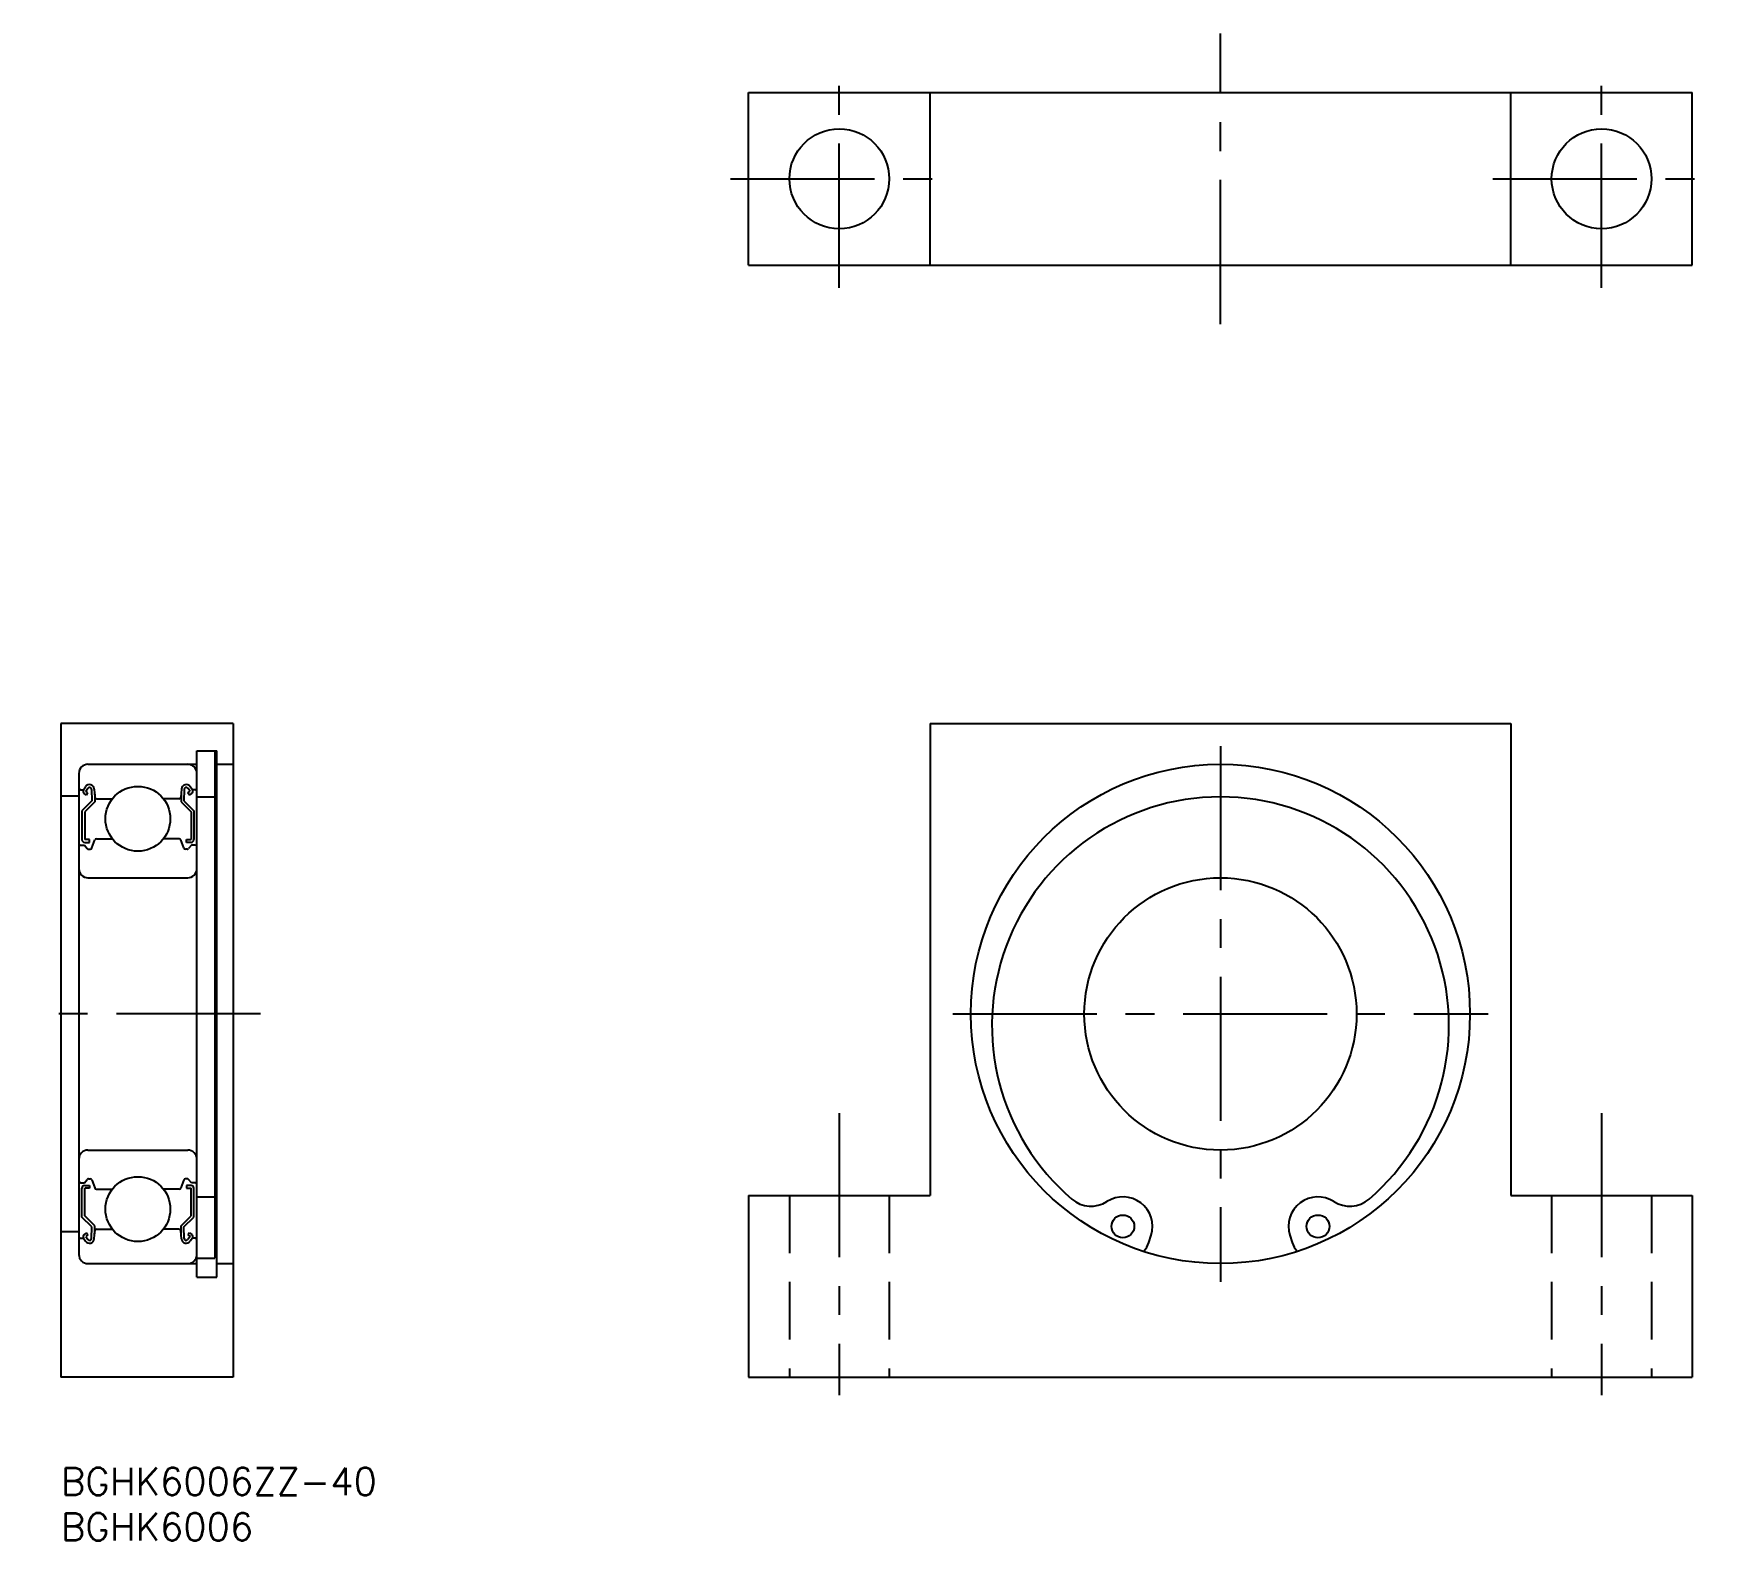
# Model space of a CAD drawing. Extents: x -3 to 182, y -8 to 158.
import ezdxf

# ---------------------------------------------------------------- set-up
doc = ezdxf.new("R2010")
doc.units = 0
doc.header["$LTSCALE"] = 0.5
doc.linetypes.add('CENTER', pattern=[50.8, 31.75, -6.35, 6.35, -6.35])
doc.linetypes.add('DASHED', pattern=[19.05, 12.7, -6.35])
for name, color, linetype in [('MSM_CENTER', 1, 'CENTER'), ('MSM_CONTINUOUS', 7, 'CONTINUOUS'), ('MSM_DASHED', 4, 'DASHED'), ('MSM_PART_NUMBER', 7, 'CONTINUOUS')]:
    doc.layers.add(name, color=color, linetype=linetype)
doc.styles.get("Standard").update_dxf_attribs({"font": 'txt.shx', "height": 3, "bigfont": 'bigfont.shx'})

# ---------------------------------------------------------------- blocks, each defined once
blk = doc.blocks.new('*U4')
at = {"layer": 'MSM_PART_NUMBER'}
blk.add_text('BGHK6006ZZ-40', height=3, dxfattribs=at).set_placement((0, -3))
blk = doc.blocks.new('*U5')
at = {"layer": 'MSM_PART_NUMBER'}
blk.add_text('BGHK6006', height=3, dxfattribs=at).set_placement((0, -8))

msp = doc.modelspace()

# ---------------------------------------------------------------- linework, layer by layer
at = {"layer": 'MSM_CENTER'}
for p, q in [((127.8, 126), (127.8, 158)), ((85.8, 130), (85.8, 154)), ((169.8, 130), (169.8, 154)), ((73.8, 142), (97.8, 142)), ((157.8, 142), (181.8, 142)), ((127.8, 79.5), (127.8, 20.5)), ((22, 50), (-3, 50)), ((98.3, 50), (157.3, 50)), ((85.8, 39.07), (85.8, 8)), ((169.8, 39.07), (169.8, 8))]:
    msp.add_line(p, q, dxfattribs=at)
at = {"layer": 'MSM_CONTINUOUS'}
for p, q in [((75.8, 151.5), (179.8, 151.5)), ((75.8, 132.5), (75.8, 151.5)), ((95.8, 132.5), (95.8, 151.5)), ((159.8, 132.5), (159.8, 151.5)), ((179.8, 132.5), (179.8, 151.5)), ((75.8, 132.5), (179.8, 132.5)), ((0, 82), (0, 10)), ((19, 82), (0, 82)), ((19, 82), (19, 10)), ((95.8, 82), (95.8, 30)), ((95.8, 82), (159.8, 82)), ((159.8, 82), (159.8, 30)), ((15, 21), (15, 79)), ((15, 79), (17.2, 79)), ((17, 23.08), (17, 79)), ((17.2, 21), (17.2, 79)), ((2, 76.5), (2, 23.5)), ((3, 77.5), (15, 77.5)), ((17.2, 77.5), (19, 77.5)), ((2, 74), (0, 74)), ((2.2, 74.7), (2.5, 74.7)), ((2.5, 74.7), (2.73, 75.03)), ((2.82, 74.11), (2.57, 74.28)), ((2.75, 74.53), (2.98, 74.86)), ((2.99, 74.35), (2.75, 74.53)), ((2.82, 74.11), (2.99, 74.35)), ((3.4, 74.73), (3.44, 73.47)), ((3.69, 74.77), (3.77, 73.88)), ((3.74, 74.22), (3.74, 73.35)), ((13.31, 74.77), (13.23, 73.88)), ((13.26, 74.22), (13.26, 73.35)), ((13.6, 74.73), (13.56, 73.47)), ((14.01, 74.35), (14.25, 74.53)), ((14.18, 74.11), (14.01, 74.35)), ((14.25, 74.53), (14.02, 74.86)), ((14.18, 74.11), (14.43, 74.28)), ((14.5, 74.7), (14.27, 75.03)), ((14.8, 74.7), (14.5, 74.7)), ((3.44, 73.47), (2.34, 72.37)), ((2.34, 72.37), (2.34, 69.2)), ((3.74, 73.35), (2.64, 72.25)), ((2.64, 72.25), (2.64, 69.2)), ((3.97, 73.7), (5.69, 73.7)), ((13.03, 73.7), (11.31, 73.7)), ((13.26, 73.35), (14.36, 72.25)), ((13.56, 73.47), (14.66, 72.37)), ((14.36, 72.25), (14.36, 69.2)), ((14.66, 72.37), (14.66, 69.2)), ((14.99, 73.9), (16.99, 73.9)), ((2.2, 68.6), (2.6, 68.6)), ((2.6, 68.6), (2.92, 68.22)), ((3.16, 69.2), (2.64, 69.2)), ((2.64, 68.9), (3.16, 68.9)), ((3.16, 68.9), (3.16, 69.2)), ((3.43, 68.28), (3.76, 69.17)), ((3.95, 69.3), (5.69, 69.3)), ((13.05, 69.3), (11.31, 69.3)), ((13.57, 68.28), (13.24, 69.17)), ((13.84, 68.9), (13.84, 69.2)), ((13.84, 69.2), (14.36, 69.2)), ((14.36, 68.9), (13.84, 68.9)), ((14.4, 68.6), (14.08, 68.22)), ((14.8, 68.6), (14.4, 68.6)), ((3.07, 68.15), (3.25, 68.15)), ((13.93, 68.15), (13.75, 68.15)), ((3, 65), (14, 65)), ((0, 46), (0, 46)), ((3, 35), (14, 35)), ((2.6, 31.4), (2.92, 31.78)), ((3.07, 31.85), (3.25, 31.85)), ((3.43, 31.72), (3.76, 30.83)), ((13.57, 31.72), (13.24, 30.83)), ((13.93, 31.85), (13.75, 31.85)), ((14.4, 31.4), (14.08, 31.78)), ((2.2, 31.4), (2.6, 31.4)), ((2.34, 27.63), (2.34, 30.8)), ((2.64, 31.1), (3.16, 31.1)), ((2.64, 27.75), (2.64, 30.8)), ((3.16, 30.8), (2.64, 30.8)), ((3.16, 31.1), (3.16, 30.8)), ((3.95, 30.7), (5.69, 30.7)), ((13.05, 30.7), (11.31, 30.7)), ((13.84, 31.1), (13.84, 30.8)), ((14.36, 31.1), (13.84, 31.1)), ((13.84, 30.8), (14.36, 30.8)), ((14.36, 27.75), (14.36, 30.8)), ((14.8, 31.4), (14.4, 31.4)), ((14.66, 27.63), (14.66, 30.8)), ((14.99, 29.85), (16.99, 29.85)), ((75.8, 30), (95.8, 30)), ((75.8, 30), (75.8, 10)), ((159.8, 30), (179.8, 30)), ((179.8, 30), (179.8, 10)), ((3.74, 26.65), (2.64, 27.75)), ((13.26, 26.65), (14.36, 27.75)), ((2, 26), (0, 26)), ((3.44, 26.53), (2.34, 27.63)), ((2.82, 25.89), (2.57, 25.72)), ((2.82, 25.89), (2.99, 25.65)), ((3.4, 25.27), (3.44, 26.53)), ((3.69, 25.23), (3.77, 26.12)), ((3.74, 25.78), (3.74, 26.65)), ((3.97, 26.3), (5.69, 26.3)), ((13.03, 26.3), (11.31, 26.3)), ((13.31, 25.23), (13.23, 26.12)), ((13.26, 25.78), (13.26, 26.65)), ((13.56, 26.53), (14.66, 27.63)), ((13.6, 25.27), (13.56, 26.53)), ((14.18, 25.89), (14.01, 25.65)), ((14.18, 25.89), (14.43, 25.72)), ((2.2, 25.3), (2.5, 25.3)), ((2.5, 25.3), (2.73, 24.97)), ((2.99, 25.65), (2.75, 25.47)), ((2.75, 25.47), (2.98, 25.14)), ((14.01, 25.65), (14.25, 25.47)), ((14.25, 25.47), (14.02, 25.14)), ((14.5, 25.3), (14.27, 24.97)), ((14.8, 25.3), (14.5, 25.3)), ((119.9, 24.83), (120.15, 25.63)), ((135.45, 25.63), (135.7, 24.83)), ((3, 22.5), (15, 22.5)), ((6.05, 22.5), (6.05, 22.5)), ((14.99, 23.08), (16.99, 23.08)), ((17.2, 22.5), (19, 22.5)), ((15, 21), (17.2, 21)), ((19, 10), (0, 10)), ((75.8, 10), (179.8, 10))]:
    msp.add_line(p, q, dxfattribs=at)
for centre, radius in [((85.8, 142), 5.5), ((169.8, 142), 5.5), ((127.8, 50), 27.5), ((8.5, 71.5), 3.57), ((127.8, 50), 15), ((8.5, 28.5), 3.57), ((117.05, 26.6), 1.25), ((138.55, 26.6), 1.25)]:
    msp.add_circle(centre, radius, dxfattribs=at)
for centre, radius, start, end in [((3, 76.5), 1, 90, 180), ((14, 76.5), 1, 0, 90), ((2.2, 74.9), 0.2, 180, 270), ((2.75, 74.53), 0.3, 144.9356, 235.0377), ((3.17, 74.73), 0.53, 5.0651, 144.9356), ((3.17, 74.72), 0.23, 2.1311, 144.9356), ((13.83, 74.73), 0.53, 35.0644, 174.9349), ((13.83, 74.72), 0.23, 35.0644, 177.8689), ((14.25, 74.53), 0.3, 304.9623, 35.0644), ((14.8, 74.9), 0.2, 270, 0), ((3.97, 73.9), 0.2, 185.0651, 270), ((13.03, 73.9), 0.2, 270, 354.9349), ((127.8, 48.73), 25.18, 310.5744, 229.4256), ((2.2, 68.4), 0.2, 90, 180), ((2.64, 69.2), 0.3, 180, 270), ((3.95, 69.1), 0.2, 90, 159.9703), ((13.05, 69.1), 0.2, 20.0297, 90), ((14.36, 69.2), 0.3, 270, 0), ((14.8, 68.4), 0.2, 0, 90), ((3.07, 68.35), 0.2, 219.9991, 270), ((3.25, 68.35), 0.2, 270, 339.9703), ((13.75, 68.35), 0.2, 200.0297, 270), ((13.93, 68.35), 0.2, 270, 320.0009), ((3, 66), 1, 180, 270), ((14, 66), 1, 270, 0), ((3, 34), 1, 90, 180), ((14, 34), 1, 0, 90), ((2.2, 31.6), 0.2, 180, 270), ((3.07, 31.65), 0.2, 90, 140.0009), ((3.25, 31.65), 0.2, 20.0297, 90), ((13.75, 31.65), 0.2, 90, 159.9703), ((13.93, 31.65), 0.2, 39.9991, 90), ((14.8, 31.6), 0.2, 270, 0), ((2.64, 30.8), 0.3, 90, 180), ((3.95, 30.9), 0.2, 200.0297, 270), ((13.05, 30.9), 0.2, 270, 339.9703), ((14.36, 30.8), 0.3, 0, 90), ((113.54, 32.07), 3.25, 229.4256, 302.6918), ((117.05, 26.6), 3.25, 342.5755, 122.6918), ((138.55, 26.6), 3.25, 57.3082, 197.4245), ((142.06, 32.07), 3.25, 237.3082, 310.5744), ((3.97, 26.1), 0.2, 90, 174.9349), ((13.03, 26.1), 0.2, 5.0651, 90), ((2.2, 25.1), 0.2, 90, 180), ((2.75, 25.47), 0.3, 124.9623, 215.0644), ((3.17, 25.27), 0.53, 215.0644, 354.9349), ((3.17, 25.28), 0.23, 215.0644, 357.8689), ((13.83, 25.27), 0.53, 185.0651, 324.9356), ((13.83, 25.28), 0.23, 182.1311, 324.9356), ((14.25, 25.47), 0.3, 324.9356, 55.0377), ((14.8, 25.1), 0.2, 0, 90), ((117.52, 25.58), 2.5, 316.0388, 342.5755), ((138.09, 25.58), 2.5, 197.4245, 223.9612), ((3, 23.5), 1, 180, 270), ((14, 23.5), 1, 270, 0)]:
    msp.add_arc(centre, radius, start, end, dxfattribs=at)
at = {"layer": 'MSM_DASHED'}
for p, q in [((80.3, 30), (80.3, 10)), ((91.3, 30), (91.3, 10)), ((164.3, 30), (164.3, 10)), ((175.3, 30), (175.3, 10))]:
    msp.add_line(p, q, dxfattribs=at)

# ---------------------------------------------------------------- block references
at = {"layer": 'MSM_CONTINUOUS'}
for name in ['*U4', '*U5']:
    msp.add_blockref(name, (0, 0), dxfattribs=at)

doc.saveas('drawing.dxf')
